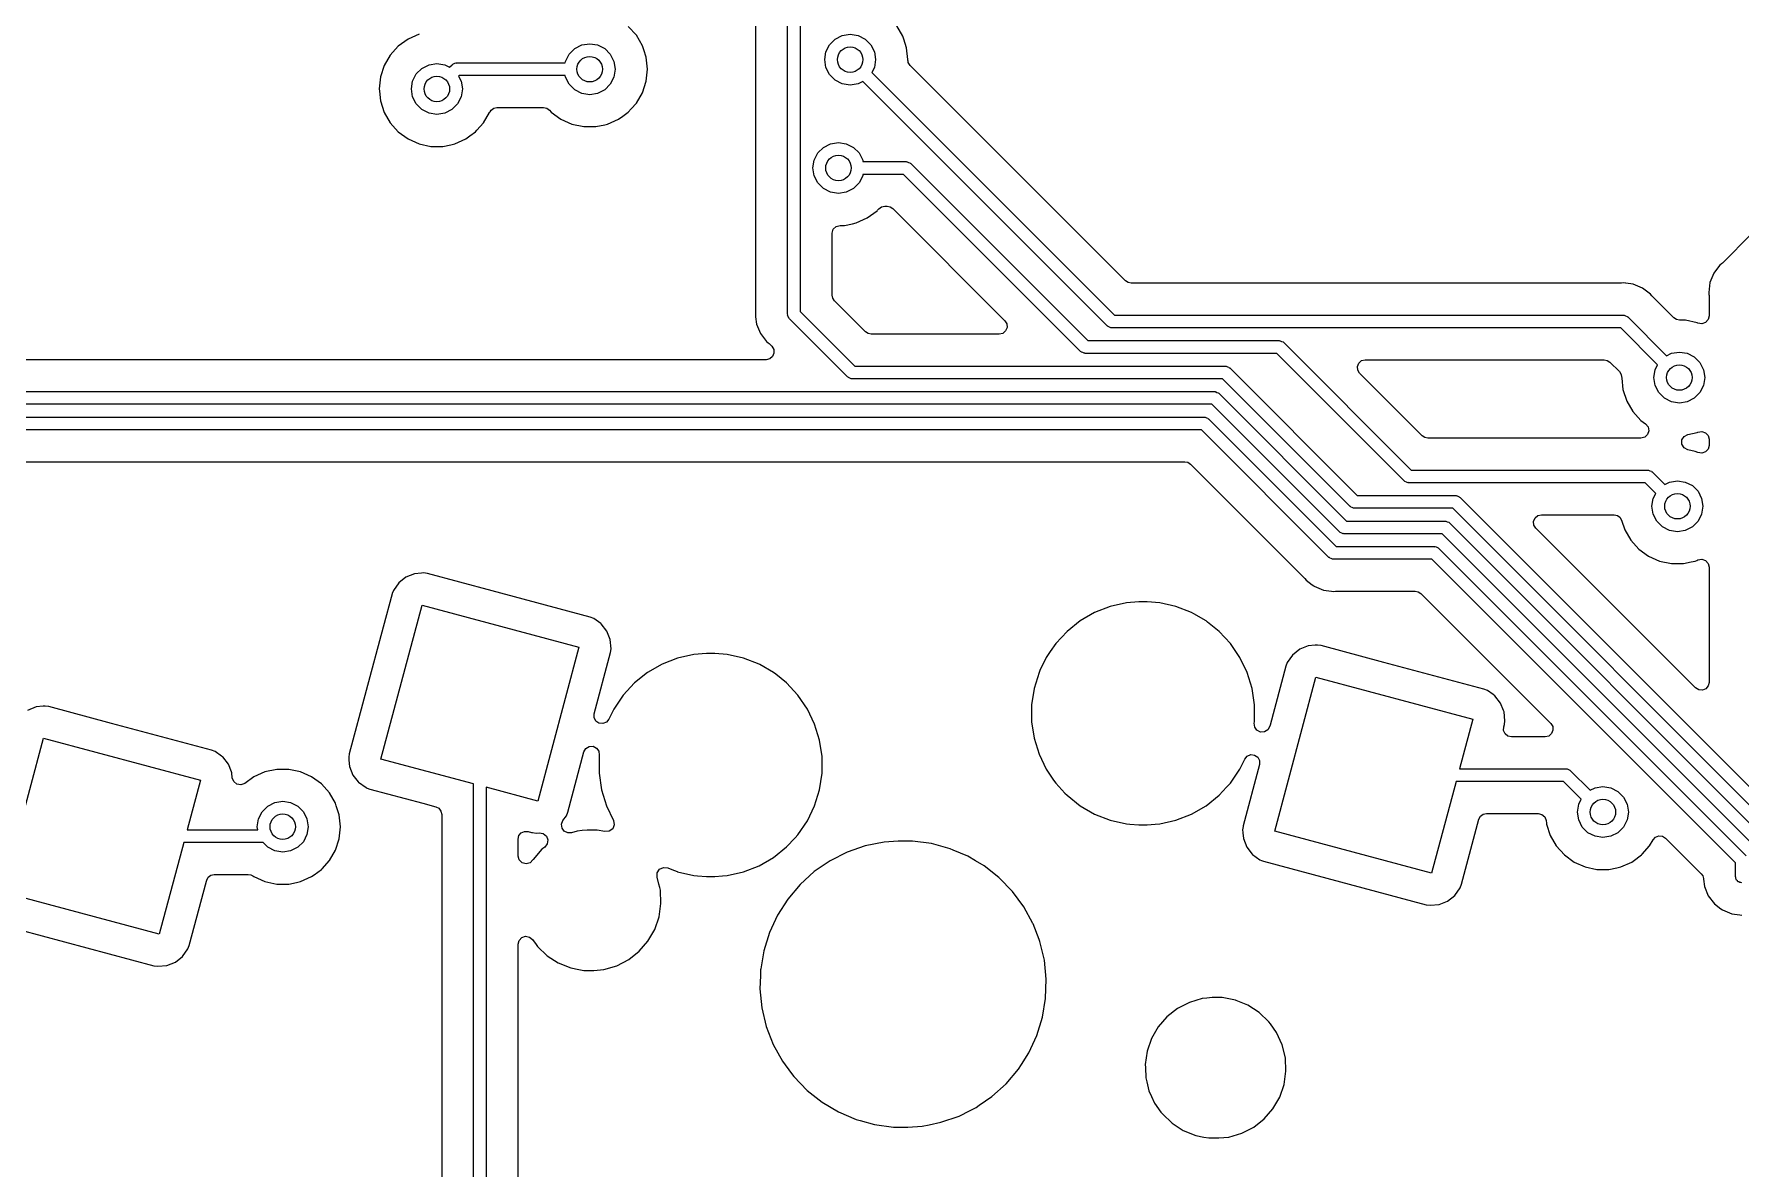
# Model space of a CAD drawing. Extents: x 41 to 271, y -133 to -23.
# Drawn here: x 84.95 to 111.75, y -56.15 to -38.34 of the extents above; entities that cross this region are included whole.
import ezdxf

# ---------------------------------------------------------------- set-up
doc = ezdxf.new("R2010")
doc.units = 0
doc.layers.add('BLACK', color=7, linetype='CONTINUOUS')

msp = doc.modelspace()

# ---------------------------------------------------------------- linework, layer by layer
at = {"layer": 'BLACK', "linetype": 'CONTINUOUS'}
for p, q in [((96.7763, -42.7363), (96.7763, -31.7063)), ((96.9763, -31.7599), (96.9763, -42.6949)), ((96.2758, -32.1855), (96.2758, -42.6888)), ((94.4025, -38.3578), (94.2759, -38.2171)), ((98.5872, -38.3717), (98.4925, -38.2078)), ((90.6641, -38.5271), (90.5375, -38.6678)), ((90.8173, -38.4158), (90.6641, -38.5271)), ((90.9902, -38.3389), (90.8173, -38.4158)), ((93.3464, -38.6549), (93.4349, -38.5664)), ((93.4349, -38.5664), (93.5464, -38.5096)), ((93.5464, -38.5096), (93.67, -38.49)), ((93.67, -38.49), (93.7936, -38.5096)), ((93.7936, -38.5096), (93.9051, -38.5664)), ((93.9051, -38.5664), (93.9936, -38.6549)), ((94.4972, -38.5217), (94.4025, -38.3578)), ((94.5186, -38.5877), (94.4972, -38.5217)), ((94.5557, -38.7017), (94.5186, -38.5877)), ((97.3796, -38.6164), (97.4364, -38.5049)), ((97.4364, -38.5049), (97.5249, -38.4164)), ((97.5249, -38.4164), (97.6364, -38.3596)), ((97.6364, -38.3596), (97.76, -38.34)), ((97.76, -38.34), (97.8836, -38.3596)), ((97.8836, -38.3596), (97.9951, -38.4164)), ((97.9951, -38.4164), (98.0836, -38.5049)), ((98.0836, -38.5049), (98.1404, -38.6164)), ((98.6015, -38.4158), (98.5872, -38.3717)), ((98.6457, -38.5517), (98.6015, -38.4158)), ((98.6655, -38.74), (98.6457, -38.5517)), ((90.4428, -38.8317), (90.3843, -39.0117)), ((90.5375, -38.6678), (90.4428, -38.8317)), ((91.0349, -38.8764), (91.1464, -38.8196)), ((91.1464, -38.8196), (91.27, -38.8)), ((91.27, -38.8), (91.3936, -38.8196)), ((91.3936, -38.8196), (91.4701, -38.8585)), ((91.4701, -38.8585), (91.5093, -38.8193)), ((91.5093, -38.8193), (91.5165, -38.8156)), ((91.5165, -38.8156), (91.5212, -38.8091)), ((91.5212, -38.8091), (91.5435, -38.8019)), ((91.5435, -38.8019), (91.5644, -38.7912)), ((91.5644, -38.7912), (91.5723, -38.7925)), ((91.5723, -38.7925), (91.58, -38.79)), ((91.58, -38.79), (93.2858, -38.79)), ((93.2858, -38.79), (93.2896, -38.7664)), ((93.2896, -38.7664), (93.3464, -38.6549)), ((93.9936, -38.6549), (94.0504, -38.7664)), ((94.0504, -38.7664), (94.07, -38.89)), ((94.5755, -38.89), (94.5557, -38.7017)), ((97.36, -38.74), (97.3796, -38.6164)), ((97.3796, -38.8636), (97.36, -38.74)), ((98.1404, -38.6164), (98.16, -38.74)), ((98.16, -38.74), (98.1404, -38.8636)), ((98.6668, -38.753), (98.6655, -38.74)), ((98.6687, -38.7528), (98.6668, -38.753)), ((98.6727, -38.7864), (98.6687, -38.7528)), ((98.7019, -38.8327), (98.6727, -38.7864)), ((102.082, -42.2132), (98.7019, -38.8327)), ((90.3843, -39.0117), (90.37, -39.1483)), ((90.87, -39.2), (90.8896, -39.0764)), ((90.8896, -39.0764), (90.9464, -38.9649)), ((90.9464, -38.9649), (91.0349, -38.8764)), ((91.6214, -38.99), (91.6115, -38.9999)), ((91.6115, -38.9999), (91.6504, -39.0764)), ((93.2858, -38.99), (91.6214, -38.99)), ((91.6504, -39.0764), (91.67, -39.2)), ((93.2896, -39.0136), (93.2858, -38.99)), ((93.3464, -39.1251), (93.2896, -39.0136)), ((93.4349, -39.2136), (93.3464, -39.1251)), ((93.9936, -39.1251), (93.9051, -39.2136)), ((94.0504, -39.0136), (93.9936, -39.1251)), ((94.07, -38.89), (94.0504, -39.0136)), ((94.4972, -39.2583), (94.5557, -39.0783)), ((94.5557, -39.0783), (94.5755, -38.89)), ((97.4364, -38.9751), (97.3796, -38.8636)), ((97.5249, -39.0636), (97.4364, -38.9751)), ((97.6364, -39.1204), (97.5249, -39.0636)), ((97.76, -39.14), (97.6364, -39.1204)), ((97.8836, -39.1204), (97.76, -39.14)), ((97.96, -39.0815), (97.8836, -39.1204)), ((101.799, -42.9207), (97.96, -39.0815)), ((98.1404, -38.8636), (98.1015, -38.94)), ((98.1015, -38.94), (101.911, -42.75)), ((90.37, -39.1483), (90.3645, -39.2)), ((90.3645, -39.2), (90.368, -39.2325)), ((90.368, -39.2325), (90.3843, -39.3883)), ((90.3843, -39.3883), (90.4428, -39.5683)), ((90.8896, -39.3236), (90.87, -39.2)), ((90.9464, -39.4351), (90.8896, -39.3236)), ((91.6504, -39.3236), (91.5936, -39.4351)), ((91.67, -39.2), (91.6504, -39.3236)), ((93.5464, -39.2704), (93.4349, -39.2136)), ((93.67, -39.29), (93.5464, -39.2704)), ((93.7936, -39.2704), (93.67, -39.29)), ((93.9051, -39.2136), (93.7936, -39.2704)), ((94.4025, -39.4222), (94.4972, -39.2583)), ((90.4428, -39.5683), (90.5375, -39.7322)), ((91.0349, -39.5236), (90.9464, -39.4351)), ((91.1464, -39.5804), (91.0349, -39.5236)), ((91.27, -39.6), (91.1464, -39.5804)), ((91.3936, -39.5804), (91.27, -39.6)), ((91.5051, -39.5236), (91.3936, -39.5804)), ((91.5936, -39.4351), (91.5051, -39.5236)), ((92.0025, -39.7322), (92.0972, -39.5683)), ((92.0972, -39.5683), (92.1037, -39.557)), ((92.0972, -39.5683), (92.0972, -39.5683)), ((92.1037, -39.557), (92.1052, -39.5579)), ((92.1052, -39.5579), (92.1204, -39.5315)), ((92.1204, -39.5315), (92.1621, -39.5012)), ((92.1621, -39.5012), (92.2125, -39.4905)), ((92.2125, -39.4905), (92.9437, -39.4905)), ((92.9437, -39.4905), (92.9942, -39.5012)), ((92.9942, -39.5012), (93.0359, -39.5315)), ((93.0359, -39.5315), (93.0641, -39.5629)), ((93.0641, -39.5629), (93.2173, -39.6742)), ((94.1227, -39.6742), (94.1892, -39.6259)), ((94.1892, -39.6259), (94.2759, -39.5629)), ((94.2759, -39.5629), (94.3209, -39.5129)), ((94.3209, -39.5129), (94.4025, -39.4222)), ((90.5375, -39.7322), (90.6641, -39.8729)), ((90.6641, -39.8729), (90.8173, -39.9842)), ((91.7896, -39.9356), (91.8759, -39.8729)), ((91.8759, -39.8729), (91.8981, -39.8482)), ((91.8981, -39.8482), (92.0025, -39.7322)), ((93.2173, -39.6742), (93.3902, -39.7511)), ((93.3902, -39.7511), (93.5754, -39.7905)), ((93.5754, -39.7905), (93.5754, -39.7905)), ((93.5754, -39.7905), (93.7646, -39.7905)), ((93.7646, -39.7905), (93.9061, -39.7604)), ((93.7646, -39.7905), (93.7646, -39.7905)), ((93.9061, -39.7604), (93.9498, -39.7511)), ((93.9498, -39.7511), (94.1227, -39.6742)), ((90.8173, -39.9842), (90.9902, -40.0611)), ((90.9902, -40.0611), (91.1754, -40.1005)), ((91.1754, -40.1005), (91.1754, -40.1005)), ((91.1754, -40.1005), (91.3646, -40.1005)), ((91.3646, -40.1005), (91.4881, -40.0743)), ((91.3646, -40.1005), (91.3646, -40.1005)), ((91.4881, -40.0743), (91.5498, -40.0611)), ((91.5498, -40.0611), (91.7227, -39.9842)), ((91.7227, -39.9842), (91.7896, -39.9356)), ((97.2522, -40.2049), (97.3407, -40.1164)), ((97.3407, -40.1164), (97.4522, -40.0596)), ((97.4522, -40.0596), (97.5758, -40.04)), ((97.5758, -40.04), (97.6994, -40.0596)), ((97.6994, -40.0596), (97.8109, -40.1164)), ((97.8109, -40.1164), (97.8994, -40.2049)), ((97.1758, -40.44), (97.1954, -40.3164)), ((97.1954, -40.5636), (97.1758, -40.44)), ((97.1954, -40.3164), (97.2522, -40.2049)), ((97.8994, -40.2049), (97.9562, -40.3164)), ((97.9562, -40.3164), (97.9599, -40.34)), ((97.9599, -40.34), (98.64, -40.34)), ((98.64, -40.34), (98.6477, -40.3425)), ((98.6477, -40.3425), (98.6556, -40.3412)), ((98.6556, -40.3412), (98.6765, -40.3519)), ((98.6765, -40.3519), (98.6988, -40.3591)), ((98.6988, -40.3591), (98.7035, -40.3656)), ((98.7035, -40.3656), (98.7107, -40.3693)), ((98.7107, -40.3693), (101.491, -43.15)), ((97.2522, -40.6751), (97.1954, -40.5636)), ((97.3407, -40.7636), (97.2522, -40.6751)), ((97.8994, -40.6751), (97.8109, -40.7636)), ((97.9562, -40.5636), (97.8994, -40.6751)), ((97.9599, -40.54), (97.9562, -40.5636)), ((98.5986, -40.54), (97.9599, -40.54)), ((101.379, -43.3207), (98.5986, -40.54)), ((97.4522, -40.8204), (97.3407, -40.7636)), ((97.5758, -40.84), (97.4522, -40.8204)), ((97.6994, -40.8204), (97.5758, -40.84)), ((97.8109, -40.7636), (97.6994, -40.8204)), ((97.8556, -41.3011), (98.0285, -41.2242)), ((98.0285, -41.2242), (98.1817, -41.1129)), ((98.1817, -41.1129), (98.1896, -41.104)), ((98.1896, -41.104), (98.2099, -41.0815)), ((98.2099, -41.0815), (98.2516, -41.0512)), ((98.2516, -41.0512), (98.302, -41.0405)), ((98.302, -41.0405), (98.3399, -41.0405)), ((98.3399, -41.0405), (98.3874, -41.0499)), ((98.3874, -41.0499), (98.4276, -41.0768)), ((98.4276, -41.0768), (100.189, -42.8378)), ((97.4768, -41.4645), (97.4934, -41.4025)), ((97.4768, -42.4362), (97.4768, -41.4645)), ((97.4934, -41.4025), (97.5388, -41.3571)), ((97.5388, -41.3571), (97.6008, -41.3405)), ((97.6008, -41.3405), (97.6704, -41.3405)), ((97.6704, -41.3405), (97.7939, -41.3143)), ((97.7939, -41.3143), (97.8556, -41.3011)), ((111.915, -41.4742), (111.455, -41.9341)), ((111.35, -42.0528), (111.322, -42.0894)), ((111.418, -41.964), (111.35, -42.0528)), ((111.35, -42.0528), (111.35, -42.0528)), ((111.443, -41.9448), (111.418, -41.964)), ((111.455, -41.9341), (111.443, -41.9448)), ((102.123, -42.2401), (102.082, -42.2132)), ((102.17, -42.2495), (102.123, -42.2401)), ((104.372, -42.2495), (102.17, -42.2495)), ((109.853, -42.2495), (104.372, -42.2495)), ((109.869, -42.2484), (109.853, -42.2495)), ((109.872, -42.248), (109.869, -42.2484)), ((109.9, -42.2443), (109.872, -42.248)), ((109.935, -42.2489), (109.9, -42.2443)), ((109.939, -42.2495), (109.935, -42.2489)), ((110.057, -42.265), (109.939, -42.2495)), ((110.203, -42.3255), (110.057, -42.265)), ((110.328, -42.4217), (110.203, -42.3255)), ((111.261, -42.2355), (111.241, -42.3923)), ((111.322, -42.0894), (111.261, -42.2355)), ((97.4862, -42.4836), (97.4768, -42.4362)), ((97.5131, -42.5239), (97.4862, -42.4836)), ((98.0024, -43.0132), (97.5131, -42.5239)), ((110.348, -42.4468), (110.328, -42.4217)), ((110.358, -42.459), (110.348, -42.4468)), ((110.692, -42.7932), (110.358, -42.459)), ((111.241, -42.3923), (111.242, -42.4043)), ((111.242, -42.4043), (111.245, -42.4225)), ((111.245, -42.4225), (111.245, -42.4236)), ((111.245, -42.4236), (111.246, -42.4398)), ((111.246, -42.4398), (111.246, -42.7608)), ((96.2747, -42.705), (96.2706, -42.7363)), ((96.2706, -42.7363), (96.2758, -42.7756)), ((96.2758, -42.6888), (96.2747, -42.705)), ((96.2758, -42.7756), (96.2758, -42.7756)), ((96.2758, -42.7756), (96.2912, -42.893)), ((96.7788, -42.744), (96.7763, -42.7363)), ((96.7775, -42.7519), (96.7788, -42.744)), ((96.7881, -42.7728), (96.7775, -42.7519)), ((96.7954, -42.7951), (96.7881, -42.7728)), ((96.8019, -42.7998), (96.7954, -42.7951)), ((96.8056, -42.807), (96.8019, -42.7998)), ((97.7193, -43.7207), (96.8056, -42.807)), ((96.9763, -42.6949), (97.8314, -43.55)), ((100.189, -42.8378), (100.219, -42.8872)), ((101.911, -42.75), (104.332, -42.75)), ((104.332, -42.75), (109.9, -42.75)), ((109.9, -42.75), (109.908, -42.7525)), ((109.908, -42.7525), (109.916, -42.7512)), ((109.916, -42.7512), (109.937, -42.7619)), ((109.937, -42.7619), (109.959, -42.7691)), ((109.959, -42.7691), (109.964, -42.7756)), ((109.964, -42.7756), (109.971, -42.7793)), ((109.971, -42.7793), (110.58, -43.3885)), ((110.733, -42.8201), (110.692, -42.7932)), ((110.78, -42.8295), (110.733, -42.8201)), ((110.875, -42.8295), (110.78, -42.8295)), ((111.06, -42.8689), (110.875, -42.8295)), ((110.875, -42.8295), (110.875, -42.8295)), ((111.072, -42.8741), (111.06, -42.8689)), ((111.132, -42.8844), (111.072, -42.8741)), ((111.19, -42.8648), (111.132, -42.8844)), ((111.231, -42.82), (111.19, -42.8648)), ((111.246, -42.7608), (111.231, -42.82)), ((96.2912, -42.893), (96.3517, -43.0391)), ((96.3517, -43.0391), (96.448, -43.1646)), ((98.0426, -43.0401), (98.0024, -43.0132)), ((98.0901, -43.0495), (98.0426, -43.0401)), ((100.101, -43.0495), (98.0901, -43.0495)), ((100.157, -43.036), (100.101, -43.0495)), ((100.201, -42.9984), (100.157, -43.036)), ((100.223, -42.9449), (100.201, -42.9984)), ((100.219, -42.8872), (100.223, -42.9449)), ((101.806, -42.9244), (101.799, -42.9207)), ((101.811, -42.9309), (101.806, -42.9244)), ((101.833, -42.9381), (101.811, -42.9309)), ((101.854, -42.9488), (101.833, -42.9381)), ((101.862, -42.9475), (101.854, -42.9488)), ((101.87, -42.95), (101.862, -42.9475)), ((104.332, -42.95), (101.87, -42.95)), ((109.859, -42.95), (104.332, -42.95)), ((110.439, -43.5299), (109.859, -42.95)), ((96.448, -43.1646), (96.4731, -43.1838)), ((96.4731, -43.1838), (96.4852, -43.1945)), ((96.4852, -43.1945), (96.5286, -43.2378)), ((96.5412, -43.3984), (96.4972, -43.436)), ((96.5286, -43.2378), (96.5588, -43.2872)), ((96.5634, -43.3449), (96.5412, -43.3984)), ((96.5588, -43.2872), (96.5634, -43.3449)), ((101.386, -43.3244), (101.379, -43.3207)), ((101.391, -43.3309), (101.386, -43.3244)), ((101.413, -43.3381), (101.391, -43.3309)), ((101.434, -43.3488), (101.413, -43.3381)), ((101.442, -43.3475), (101.434, -43.3488)), ((101.45, -43.35), (101.442, -43.3475)), ((104.457, -43.35), (101.45, -43.35)), ((101.491, -43.15), (104.498, -43.15)), ((106.459, -45.3527), (104.457, -43.35)), ((104.498, -43.15), (104.506, -43.1525)), ((104.506, -43.1525), (104.514, -43.1512)), ((104.514, -43.1512), (104.535, -43.1619)), ((104.535, -43.1619), (104.557, -43.1691)), ((104.557, -43.1691), (104.562, -43.1756)), ((104.562, -43.1756), (104.569, -43.1793)), ((104.569, -43.1793), (106.571, -45.182)), ((110.58, -43.3885), (110.656, -43.3496)), ((110.656, -43.3496), (110.78, -43.33)), ((110.78, -43.33), (110.904, -43.3496)), ((110.904, -43.3496), (111.015, -43.4064)), ((111.015, -43.4064), (111.104, -43.4949)), ((96.4409, -43.4495), (78.3861, -43.4495)), ((96.4972, -43.436), (96.4409, -43.4495)), ((97.8314, -43.55), (103.648, -43.55)), ((103.648, -43.55), (103.656, -43.5525)), ((103.656, -43.5525), (103.664, -43.5512)), ((103.664, -43.5512), (103.685, -43.5619)), ((103.685, -43.5619), (103.707, -43.5691)), ((103.707, -43.5691), (103.712, -43.5756)), ((103.712, -43.5756), (103.719, -43.5793)), ((103.719, -43.5793), (105.722, -45.582)), ((105.725, -43.5551), (105.747, -43.5016)), ((105.729, -43.6128), (105.725, -43.5551)), ((105.759, -43.6622), (105.729, -43.6128)), ((105.747, -43.5016), (105.791, -43.464)), ((106.742, -44.6452), (105.759, -43.6622)), ((105.791, -43.464), (105.847, -43.4505)), ((105.847, -43.4505), (109.6, -43.4505)), ((109.6, -43.4505), (109.647, -43.4599)), ((109.647, -43.4599), (109.688, -43.4868)), ((109.688, -43.4868), (109.838, -43.6373)), ((109.838, -43.6373), (109.867, -43.6836)), ((109.867, -43.6836), (109.871, -43.7172)), ((110.38, -43.73), (110.4, -43.6064)), ((110.4, -43.6064), (110.439, -43.5299)), ((111.104, -43.4949), (111.16, -43.6064)), ((111.16, -43.6064), (111.18, -43.73)), ((78.1274, -43.95), (103.483, -43.95)), ((97.7265, -43.7244), (97.7193, -43.7207)), ((97.7312, -43.7309), (97.7265, -43.7244)), ((97.7535, -43.7381), (97.7312, -43.7309)), ((97.7744, -43.7488), (97.7535, -43.7381)), ((97.7823, -43.7475), (97.7744, -43.7488)), ((97.79, -43.75), (97.7823, -43.7475)), ((103.607, -43.75), (97.79, -43.75)), ((103.483, -43.95), (103.49, -43.9525)), ((103.49, -43.9525), (103.498, -43.9512)), ((103.498, -43.9512), (103.519, -43.9619)), ((105.61, -45.7527), (103.607, -43.75)), ((109.871, -43.7172), (109.873, -43.717)), ((109.873, -43.717), (109.875, -43.73)), ((109.875, -43.73), (109.875, -43.73)), ((109.875, -43.73), (109.876, -43.7397)), ((109.876, -43.7397), (109.894, -43.9183)), ((109.894, -43.9183), (109.953, -44.0983)), ((110.4, -43.8536), (110.38, -43.73)), ((110.456, -43.9651), (110.4, -43.8536)), ((111.16, -43.8536), (111.104, -43.9651)), ((111.18, -43.73), (111.16, -43.8536)), ((103.441, -44.15), (78.086, -44.15)), ((105.444, -46.1527), (103.441, -44.15)), ((103.519, -43.9619), (103.541, -43.9691)), ((103.541, -43.9691), (103.546, -43.9756)), ((103.546, -43.9756), (103.553, -43.9793)), ((103.553, -43.9793), (105.556, -45.982)), ((109.953, -44.0983), (110.047, -44.2622)), ((110.545, -44.0536), (110.456, -43.9651)), ((110.656, -44.1104), (110.545, -44.0536)), ((110.78, -44.13), (110.656, -44.1104)), ((110.904, -44.1104), (110.78, -44.13)), ((111.015, -44.0536), (110.904, -44.1104)), ((111.104, -43.9651), (111.015, -44.0536)), ((70.866, -44.35), (103.317, -44.35)), ((103.317, -44.35), (103.325, -44.3525)), ((103.325, -44.3525), (103.333, -44.3512)), ((103.333, -44.3512), (103.353, -44.3619)), ((103.353, -44.3619), (103.376, -44.3691)), ((103.376, -44.3691), (103.38, -44.3756)), ((103.38, -44.3756), (103.388, -44.3793)), ((103.388, -44.3793), (105.39, -46.382)), ((110.047, -44.2622), (110.174, -44.4029)), ((110.174, -44.4029), (110.249, -44.4572)), ((110.249, -44.4572), (110.288, -44.5047)), ((103.275, -44.55), (70.9074, -44.55)), ((105.278, -46.5527), (103.275, -44.55)), ((106.783, -44.6721), (106.742, -44.6452)), ((106.83, -44.6815), (106.783, -44.6721)), ((110.176, -44.6815), (106.83, -44.6815)), ((110.236, -44.6662), (110.176, -44.6815)), ((110.281, -44.6239), (110.236, -44.6662)), ((110.3, -44.5653), (110.281, -44.6239)), ((110.288, -44.5047), (110.3, -44.5653)), ((110.821, -44.7098), (110.856, -44.6528)), ((110.821, -44.7765), (110.821, -44.7098)), ((110.856, -44.6528), (110.915, -44.6219)), ((110.915, -44.6219), (111.06, -44.5911)), ((111.06, -44.5911), (111.072, -44.5859)), ((111.06, -44.5911), (111.06, -44.5911)), ((111.06, -44.5911), (111.06, -44.5911)), ((111.072, -44.5859), (111.132, -44.5756)), ((111.132, -44.5756), (111.19, -44.5952)), ((111.19, -44.5952), (111.231, -44.64)), ((111.231, -44.64), (111.246, -44.6992)), ((111.246, -44.6992), (111.246, -44.7942)), ((110.856, -44.8336), (110.821, -44.7765)), ((110.915, -44.8645), (110.856, -44.8336)), ((111.03, -44.8889), (110.915, -44.8645)), ((111.072, -44.9075), (111.03, -44.8889)), ((111.132, -44.9178), (111.072, -44.9075)), ((111.19, -44.8982), (111.132, -44.9178)), ((111.231, -44.8534), (111.19, -44.8982)), ((111.246, -44.7942), (111.231, -44.8534)), ((71.1661, -45.0505), (103.017, -45.0505)), ((103.017, -45.0505), (103.064, -45.0599)), ((103.064, -45.0599), (103.104, -45.0868)), ((103.104, -45.0868), (104.891, -46.873)), ((106.571, -45.182), (110.282, -45.182)), ((110.282, -45.182), (110.29, -45.1845)), ((110.29, -45.1845), (110.298, -45.1832)), ((110.298, -45.1832), (110.319, -45.1939)), ((110.319, -45.1939), (110.341, -45.2011)), ((110.341, -45.2011), (110.346, -45.2076)), ((110.346, -45.2076), (110.353, -45.2113)), ((110.353, -45.2113), (110.55, -45.4085)), ((106.466, -45.3564), (106.459, -45.3527)), ((106.471, -45.3629), (106.466, -45.3564)), ((106.493, -45.3701), (106.471, -45.3629)), ((106.514, -45.3808), (106.493, -45.3701)), ((106.522, -45.3795), (106.514, -45.3808)), ((106.53, -45.382), (106.522, -45.3795)), ((110.241, -45.382), (106.53, -45.382)), ((110.409, -45.5499), (110.241, -45.382)), ((110.37, -45.6264), (110.409, -45.5499)), ((110.55, -45.4085), (110.626, -45.3696)), ((110.626, -45.3696), (110.75, -45.35)), ((110.75, -45.35), (110.874, -45.3696)), ((110.874, -45.3696), (110.985, -45.4264)), ((110.985, -45.4264), (111.074, -45.5149)), ((111.074, -45.5149), (111.13, -45.6264)), ((105.617, -45.7564), (105.61, -45.7527)), ((105.621, -45.7629), (105.617, -45.7564)), ((105.644, -45.7701), (105.621, -45.7629)), ((105.665, -45.7808), (105.644, -45.7701)), ((105.673, -45.7795), (105.665, -45.7808)), ((105.68, -45.782), (105.673, -45.7795)), ((107.224, -45.782), (105.68, -45.782)), ((105.722, -45.582), (107.265, -45.582)), ((112.275, -50.8327), (107.224, -45.782)), ((107.265, -45.582), (107.273, -45.5845)), ((107.273, -45.5845), (107.281, -45.5832)), ((107.281, -45.5832), (107.302, -45.5939)), ((107.302, -45.5939), (107.324, -45.6011)), ((107.324, -45.6011), (107.329, -45.6076)), ((107.329, -45.6076), (107.336, -45.6113)), ((107.336, -45.6113), (112.387, -50.662)), ((110.35, -45.75), (110.37, -45.6264)), ((110.37, -45.8736), (110.35, -45.75)), ((111.13, -45.6264), (111.15, -45.75)), ((111.15, -45.75), (111.13, -45.8736)), ((105.556, -45.982), (107.1, -45.982)), ((107.1, -45.982), (107.107, -45.9845)), ((107.107, -45.9845), (107.115, -45.9832)), ((107.115, -45.9832), (107.136, -45.9939)), ((107.136, -45.9939), (107.158, -46.0011)), ((107.158, -46.0011), (107.163, -46.0076)), ((107.163, -46.0076), (107.17, -46.0113)), ((107.17, -46.0113), (112.221, -51.062)), ((108.492, -45.9871), (108.514, -45.9336)), ((108.497, -46.0448), (108.492, -45.9871)), ((108.527, -46.0942), (108.497, -46.0448)), ((108.514, -45.9336), (108.558, -45.896)), ((111.034, -48.6017), (108.527, -46.0942)), ((108.558, -45.896), (108.614, -45.8825)), ((108.614, -45.8825), (109.756, -45.8825)), ((109.756, -45.8825), (109.807, -45.8932)), ((109.807, -45.8932), (109.848, -45.9235)), ((109.848, -45.9235), (109.874, -45.9682)), ((109.874, -45.9682), (109.874, -45.9683)), ((109.874, -45.9683), (109.923, -46.1183)), ((110.426, -45.9851), (110.37, -45.8736)), ((110.515, -46.0736), (110.426, -45.9851)), ((110.626, -46.1304), (110.515, -46.0736)), ((110.985, -46.0736), (110.874, -46.1304)), ((111.074, -45.9851), (110.985, -46.0736)), ((111.13, -45.8736), (111.074, -45.9851)), ((105.451, -46.1564), (105.444, -46.1527)), ((105.456, -46.1629), (105.451, -46.1564)), ((105.478, -46.1701), (105.456, -46.1629)), ((105.499, -46.1808), (105.478, -46.1701)), ((105.507, -46.1795), (105.499, -46.1808)), ((105.515, -46.182), (105.507, -46.1795)), ((107.058, -46.182), (105.515, -46.182)), ((112.109, -51.2327), (107.058, -46.182)), ((109.923, -46.1183), (110.017, -46.2822)), ((110.017, -46.2822), (110.144, -46.4229)), ((110.75, -46.15), (110.626, -46.1304)), ((110.874, -46.1304), (110.75, -46.15)), ((105.285, -46.5564), (105.278, -46.5527)), ((105.29, -46.5629), (105.285, -46.5564)), ((105.312, -46.5701), (105.29, -46.5629)), ((105.333, -46.5808), (105.312, -46.5701)), ((105.341, -46.5795), (105.333, -46.5808)), ((105.349, -46.582), (105.341, -46.5795)), ((106.893, -46.582), (105.349, -46.582)), ((105.39, -46.382), (106.934, -46.382)), ((111.66, -51.3494), (106.893, -46.582)), ((106.934, -46.382), (106.942, -46.3845)), ((106.942, -46.3845), (106.95, -46.3832)), ((106.95, -46.3832), (106.971, -46.3939)), ((106.971, -46.3939), (106.993, -46.4011)), ((106.993, -46.4011), (106.998, -46.4076)), ((106.998, -46.4076), (107.005, -46.4113)), ((107.005, -46.4113), (111.831, -51.2373)), ((110.144, -46.4229), (110.297, -46.5342)), ((110.297, -46.5342), (110.47, -46.6111)), ((110.47, -46.6111), (110.655, -46.6505)), ((110.845, -46.6505), (110.968, -46.6243)), ((110.968, -46.6243), (111.03, -46.6111)), ((111.03, -46.6111), (111.054, -46.6005)), ((111.054, -46.6005), (111.072, -46.5925)), ((111.072, -46.5925), (111.132, -46.5822)), ((111.132, -46.5822), (111.19, -46.6018)), ((111.19, -46.6018), (111.231, -46.6466)), ((90.7849, -46.8646), (90.6718, -46.9536)), ((90.9185, -46.8111), (90.7849, -46.8646)), ((91.026, -46.8009), (90.9185, -46.8111)), ((91.0618, -46.7975), (91.026, -46.8009)), ((91.121, -46.8067), (91.0618, -46.7975)), ((91.0618, -46.7975), (91.0618, -46.7975)), ((92.1377, -47.0791), (91.121, -46.8067)), ((91.121, -46.8067), (91.121, -46.8067)), ((91.121, -46.8067), (91.121, -46.8067)), ((104.891, -46.873), (104.901, -46.8852)), ((104.901, -46.8852), (104.921, -46.9103)), ((110.655, -46.6505), (110.655, -46.6505)), ((110.655, -46.6505), (110.845, -46.6505)), ((110.845, -46.6505), (110.845, -46.6505)), ((111.231, -46.6466), (111.246, -46.7058)), ((111.246, -46.7058), (111.246, -48.5141)), ((90.5667, -47.1267), (90.4272, -47.6472)), ((90.5698, -47.1188), (90.5667, -47.1267)), ((90.5883, -47.0708), (90.5698, -47.1188)), ((90.6718, -46.9536), (90.5883, -47.0708)), ((93.6766, -47.4915), (92.1377, -47.0791)), ((104.921, -46.9103), (105.016, -46.9838)), ((105.016, -46.9838), (105.016, -46.9838)), ((105.016, -46.9838), (105.039, -47.0008)), ((105.039, -47.0008), (105.046, -47.0065)), ((105.046, -47.0065), (105.192, -47.067)), ((105.192, -47.067), (105.318, -47.0836)), ((105.318, -47.0836), (105.349, -47.0877)), ((105.349, -47.0877), (105.38, -47.0836)), ((105.349, -47.0877), (105.349, -47.0877)), ((105.349, -47.0877), (105.349, -47.0877)), ((105.38, -47.0836), (105.396, -47.0825)), ((105.396, -47.0825), (106.634, -47.0825)), ((106.634, -47.0825), (106.681, -47.0919)), ((106.681, -47.0919), (106.722, -47.1188)), ((106.722, -47.1188), (108.762, -49.1589)), ((90.3907, -49.7173), (91.0377, -47.3025)), ((91.0377, -47.3025), (93.5009, -47.9625)), ((101.597, -47.419), (101.37, -47.5502)), ((101.842, -47.3231), (101.597, -47.419)), ((102.097, -47.2647), (101.842, -47.3231)), ((102.294, -47.25), (102.097, -47.2647)), ((102.425, -47.25), (102.294, -47.25)), ((102.294, -47.25), (102.294, -47.25)), ((102.621, -47.2647), (102.425, -47.25)), ((102.425, -47.25), (102.425, -47.25)), ((102.876, -47.3231), (102.621, -47.2647)), ((103.121, -47.419), (102.876, -47.3231)), ((103.157, -47.44), (103.121, -47.419)), ((103.121, -47.419), (103.121, -47.419)), ((103.121, -47.419), (103.121, -47.419)), ((90.4272, -47.6472), (89.8949, -49.634)), ((93.7326, -47.5131), (93.6766, -47.4915)), ((93.8422, -47.5911), (93.7326, -47.5131)), ((93.7326, -47.5131), (93.7326, -47.5131)), ((93.7326, -47.5131), (93.7326, -47.5131)), ((93.8498, -47.5966), (93.8422, -47.5911)), ((93.9388, -47.7097), (93.8498, -47.5966)), ((101.37, -47.5502), (101.165, -47.7137)), ((103.348, -47.5502), (103.157, -47.44)), ((103.371, -47.5688), (103.348, -47.5502)), ((103.553, -47.7137), (103.371, -47.5688)), ((93.5009, -47.9625), (92.8538, -50.3773)), ((93.991, -47.8402), (93.9388, -47.7097)), ((93.9923, -47.8433), (93.991, -47.8402)), ((94.0059, -47.9866), (93.9923, -47.8433)), ((100.987, -47.9061), (100.902, -48.0298)), ((101.165, -47.7137), (100.987, -47.9061)), ((103.731, -47.9061), (103.553, -47.7137)), ((103.553, -47.7137), (103.553, -47.7137)), ((103.553, -47.7137), (103.553, -47.7137)), ((103.879, -48.1228), (103.731, -47.9061)), ((103.731, -47.9061), (103.731, -47.9061)), ((103.731, -47.9061), (103.731, -47.9061)), ((104.954, -47.9423), (104.82, -47.9958)), ((105.061, -47.9321), (104.954, -47.9423)), ((105.097, -47.9286), (105.061, -47.9321)), ((105.157, -47.9379), (105.097, -47.9286)), ((105.097, -47.9286), (105.097, -47.9286)), ((106.142, -48.202), (105.157, -47.9379)), ((105.157, -47.9379), (105.157, -47.9379)), ((105.157, -47.9379), (105.157, -47.9379)), ((93.7391, -49.0072), (93.9967, -48.0458)), ((93.9967, -48.0458), (94.0059, -47.9866)), ((94.8064, -48.2289), (94.5791, -48.3601)), ((95.0506, -48.1331), (94.8064, -48.2289)), ((95.3064, -48.0747), (95.0506, -48.1331)), ((95.5025, -48.06), (95.3064, -48.0747)), ((95.6335, -48.06), (95.5025, -48.06)), ((95.5025, -48.06), (95.5025, -48.06)), ((95.8296, -48.0747), (95.6335, -48.06)), ((95.6335, -48.06), (95.6335, -48.06)), ((96.0854, -48.1331), (95.8296, -48.0747)), ((96.3296, -48.2289), (96.0854, -48.1331)), ((96.3415, -48.2358), (96.3296, -48.2289)), ((96.3296, -48.2289), (96.3296, -48.2289)), ((96.3296, -48.2289), (96.3296, -48.2289)), ((96.5569, -48.3601), (96.3415, -48.2358)), ((100.839, -48.1228), (100.74, -48.3271)), ((100.902, -48.0298), (100.839, -48.1219)), ((100.839, -48.1219), (100.839, -48.1228)), ((103.993, -48.3592), (103.879, -48.1228)), ((104.624, -48.202), (104.602, -48.2579)), ((104.707, -48.0848), (104.624, -48.202)), ((104.82, -47.9958), (104.707, -48.0848)), ((107.712, -48.6227), (106.142, -48.202)), ((94.5791, -48.3601), (94.374, -48.5237)), ((96.5916, -48.3878), (96.5569, -48.3601)), ((96.762, -48.5237), (96.5916, -48.3878)), ((100.725, -48.3592), (100.648, -48.6099)), ((100.74, -48.3271), (100.725, -48.3592)), ((104.07, -48.6099), (103.993, -48.3592)), ((104.602, -48.2579), (104.353, -49.1867)), ((104.426, -50.8485), (105.073, -48.4337)), ((104.602, -48.2579), (104.602, -48.2579)), ((105.073, -48.4337), (107.536, -49.0937)), ((94.1956, -48.716), (94.0478, -48.9328)), ((94.374, -48.5237), (94.1956, -48.716)), ((96.9404, -48.716), (96.762, -48.5237)), ((96.762, -48.5237), (96.762, -48.5237)), ((96.762, -48.5237), (96.762, -48.5237)), ((97.0882, -48.9328), (96.9404, -48.716)), ((96.9404, -48.716), (96.9404, -48.716)), ((96.9404, -48.716), (96.9404, -48.716)), ((100.648, -48.6099), (100.609, -48.8694)), ((104.11, -48.8694), (104.07, -48.6099)), ((107.768, -48.6443), (107.712, -48.6227)), ((107.856, -48.7068), (107.768, -48.6443)), ((107.768, -48.6443), (107.768, -48.6443)), ((107.768, -48.6443), (107.768, -48.6443)), ((107.885, -48.7278), (107.856, -48.7068)), ((107.974, -48.8409), (107.885, -48.7278)), ((111.084, -48.632), (111.034, -48.6017)), ((111.141, -48.6365), (111.084, -48.632)), ((111.195, -48.6144), (111.141, -48.6365)), ((111.233, -48.5704), (111.195, -48.6144)), ((111.246, -48.5141), (111.233, -48.5704)), ((84.9754, -48.9001), (84.8417, -48.9536)), ((85.0887, -48.8893), (84.9754, -48.9001)), ((85.1186, -48.8864), (85.0887, -48.8893)), ((85.1779, -48.8957), (85.1186, -48.8864)), ((85.1186, -48.8864), (85.1186, -48.8864)), ((86.1604, -49.1589), (85.1779, -48.8957)), ((85.1779, -48.8957), (85.1779, -48.8957)), ((85.1779, -48.8957), (85.1779, -48.8957)), ((93.7382, -49.0676), (93.7391, -49.0072)), ((94.0478, -48.9328), (93.9706, -49.0931)), ((97.2021, -49.1692), (97.0882, -48.9328)), ((100.609, -48.8694), (100.609, -49.1317)), ((104.11, -49.1317), (104.11, -48.8694)), ((108.02, -48.9563), (107.974, -48.8409)), ((108.028, -48.9745), (108.02, -48.9563)), ((108.041, -49.1178), (108.028, -48.9745)), ((87.7335, -49.5804), (86.1604, -49.1589)), ((93.7659, -49.1213), (93.7382, -49.0676)), ((93.8157, -49.1555), (93.7659, -49.1213)), ((93.8758, -49.1621), (93.8157, -49.1555)), ((93.9319, -49.1395), (93.8758, -49.1621)), ((93.9706, -49.0931), (93.9319, -49.1395)), ((97.2794, -49.4199), (97.2021, -49.1692)), ((100.609, -49.1317), (100.648, -49.3912)), ((104.106, -49.1536), (104.11, -49.1317)), ((104.113, -49.2152), (104.106, -49.1536)), ((104.148, -49.2661), (104.113, -49.2152)), ((104.204, -49.2935), (104.148, -49.2661)), ((104.265, -49.2906), (104.204, -49.2935)), ((104.318, -49.2581), (104.265, -49.2906)), ((104.349, -49.2042), (104.318, -49.2581)), ((104.353, -49.1867), (104.349, -49.2042)), ((107.536, -49.0937), (107.328, -49.8711)), ((108.02, -49.2708), (108.022, -49.2145)), ((108.044, -49.3221), (108.02, -49.2708)), ((108.022, -49.2145), (108.023, -49.2103)), ((108.023, -49.2103), (108.032, -49.177)), ((108.032, -49.177), (108.041, -49.1178)), ((108.762, -49.1589), (108.792, -49.2083)), ((108.796, -49.266), (108.774, -49.3195)), ((108.792, -49.2083), (108.796, -49.266)), ((84.4475, -51.8063), (85.0946, -49.3915)), ((85.0946, -49.3915), (87.5577, -50.0515)), ((93.5784, -49.6069), (93.6089, -49.5529)), ((93.6089, -49.5529), (93.6616, -49.5205)), ((93.6616, -49.5205), (93.7235, -49.5176)), ((93.7235, -49.5176), (93.7791, -49.545)), ((93.7791, -49.545), (93.8144, -49.5958)), ((97.3185, -49.6793), (97.2794, -49.4199)), ((100.648, -49.3912), (100.725, -49.6419)), ((108.087, -49.3578), (108.044, -49.3221)), ((108.142, -49.3706), (108.087, -49.3578)), ((108.674, -49.3706), (108.142, -49.3706)), ((108.73, -49.3571), (108.674, -49.3706)), ((108.774, -49.3195), (108.73, -49.3571)), ((87.7894, -49.602), (87.7335, -49.5804)), ((87.887, -49.6716), (87.7894, -49.602)), ((87.7894, -49.602), (87.7894, -49.602)), ((87.7894, -49.602), (87.7894, -49.602)), ((87.9066, -49.6855), (87.887, -49.6716)), ((87.9956, -49.7987), (87.9066, -49.6855)), ((88.0437, -49.9189), (87.9956, -49.7987)), ((89.8862, -49.6897), (89.8856, -49.6933)), ((89.8856, -49.6933), (89.8898, -49.7369)), ((89.8949, -49.634), (89.8862, -49.6897)), ((89.8898, -49.7369), (89.8993, -49.8366)), ((89.8993, -49.8366), (89.9528, -49.9702)), ((91.8458, -50.1072), (90.3907, -49.7173)), ((93.3249, -50.5531), (93.5784, -49.6069)), ((93.8144, -49.5958), (93.8208, -49.6575)), ((93.8208, -49.6575), (93.8175, -49.6793)), ((93.8175, -49.6793), (93.8175, -49.6793)), ((93.8175, -49.6793), (93.8175, -49.9417)), ((97.3185, -49.9417), (97.3185, -49.6793)), ((100.725, -49.6419), (100.839, -49.8783)), ((103.879, -49.8783), (103.956, -49.718)), ((104.188, -49.8039), (103.93, -50.7652)), ((103.956, -49.718), (103.995, -49.6716)), ((103.995, -49.6716), (104.051, -49.649)), ((104.051, -49.649), (104.111, -49.6555)), ((104.111, -49.6555), (104.161, -49.6897)), ((104.161, -49.6897), (104.189, -49.7434)), ((104.189, -49.7434), (104.188, -49.8039)), ((87.5577, -50.0515), (87.3494, -50.8289)), ((88.0491, -49.9323), (88.0437, -49.9189)), ((88.0567, -50.0121), (88.0491, -49.9323)), ((88.0793, -50.0725), (88.0567, -50.0121)), ((88.1292, -50.1134), (88.0793, -50.0725)), ((88.1928, -50.1237), (88.1292, -50.1134)), ((88.253, -50.1006), (88.1928, -50.1237)), ((88.3973, -49.9958), (88.253, -50.1006)), ((88.5702, -49.9189), (88.3973, -49.9958)), ((88.7554, -49.8795), (88.5702, -49.9189)), ((88.9446, -49.8795), (88.7554, -49.8795)), ((88.7554, -49.8795), (88.7554, -49.8795)), ((89.1298, -49.9189), (88.9446, -49.8795)), ((88.9446, -49.8795), (88.9446, -49.8795)), ((89.3027, -49.9958), (89.1298, -49.9189)), ((89.4559, -50.1071), (89.3027, -49.9958)), ((89.5825, -50.2478), (89.4559, -50.1071)), ((89.9528, -49.9702), (90.0357, -50.0755)), ((90.0357, -50.0755), (90.0418, -50.0833)), ((90.0418, -50.0833), (90.159, -50.1668)), ((91.8458, -60.1578), (91.8458, -50.1072)), ((93.8175, -49.9417), (93.8566, -50.2011)), ((97.2794, -50.2011), (97.3185, -49.9417)), ((100.839, -49.8783), (100.954, -50.0469)), ((100.954, -50.0469), (100.987, -50.095)), ((100.987, -50.095), (101.132, -50.2512)), ((103.671, -50.1598), (103.731, -50.095)), ((103.731, -50.095), (103.879, -49.8783)), ((103.731, -50.095), (103.731, -50.095)), ((103.731, -50.095), (103.731, -50.095)), ((107.274, -50.0711), (106.889, -51.5085)), ((108.96, -50.0711), (107.274, -50.0711)), ((107.328, -49.8711), (109.001, -49.8711)), ((109.239, -50.3499), (108.96, -50.0711)), ((109.001, -49.8711), (109.009, -49.8736)), ((109.009, -49.8736), (109.017, -49.8723)), ((109.017, -49.8723), (109.038, -49.883)), ((109.038, -49.883), (109.06, -49.8902)), ((109.06, -49.8902), (109.065, -49.8967)), ((109.065, -49.8967), (109.072, -49.9004)), ((109.072, -49.9004), (109.38, -50.2085)), ((88.7264, -50.3996), (88.85, -50.38)), ((88.85, -50.38), (88.9736, -50.3996)), ((89.6772, -50.4117), (89.5825, -50.2478)), ((90.159, -50.1668), (90.159, -50.1668)), ((90.159, -50.1668), (90.159, -50.1668)), ((90.159, -50.1668), (90.1751, -50.173)), ((90.1751, -50.173), (90.2149, -50.1884)), ((90.2149, -50.1884), (91.0484, -50.4117)), ((92.8538, -50.3773), (92.0458, -50.1608)), ((92.0458, -50.1608), (92.0458, -60.1164)), ((93.8566, -50.2011), (93.9339, -50.4518)), ((97.2021, -50.4518), (97.2794, -50.2011)), ((101.132, -50.2512), (101.165, -50.2874)), ((101.165, -50.2874), (101.37, -50.4509)), ((103.348, -50.4509), (103.553, -50.2874)), ((103.553, -50.2874), (103.671, -50.1598)), ((109.2, -50.4264), (109.239, -50.3499)), ((109.38, -50.2085), (109.456, -50.1696)), ((109.456, -50.1696), (109.58, -50.15)), ((109.58, -50.15), (109.704, -50.1696)), ((109.704, -50.1696), (109.815, -50.2264)), ((109.815, -50.2264), (109.904, -50.3149)), ((109.904, -50.3149), (109.96, -50.4264)), ((88.4696, -50.6564), (88.5264, -50.5449)), ((88.5264, -50.5449), (88.6149, -50.4564)), ((88.6149, -50.4564), (88.7264, -50.3996)), ((88.9736, -50.3996), (89.0851, -50.4564)), ((89.0851, -50.4564), (89.1736, -50.5449)), ((89.1736, -50.5449), (89.2304, -50.6564)), ((89.6902, -50.4518), (89.6772, -50.4117)), ((89.7357, -50.5917), (89.6902, -50.4518)), ((89.7555, -50.78), (89.7357, -50.5917)), ((91.0484, -50.4117), (91.2534, -50.4666)), ((91.2534, -50.4666), (91.301, -50.4914)), ((91.301, -50.4914), (91.3337, -50.534)), ((91.3337, -50.534), (91.3453, -50.5864)), ((91.3453, -50.5864), (91.3453, -60.1103)), ((93.2499, -50.684), (93.3032, -50.609)), ((93.3032, -50.609), (93.3249, -50.5531)), ((93.9339, -50.4518), (94.0445, -50.6815)), ((97.0882, -50.6882), (97.2021, -50.4518)), ((101.37, -50.4509), (101.597, -50.5821)), ((101.597, -50.5821), (101.842, -50.678)), ((102.876, -50.678), (103.121, -50.5821)), ((103.121, -50.5821), (103.348, -50.4509)), ((107.634, -50.6635), (107.659, -50.6159)), ((107.659, -50.6159), (107.701, -50.5832)), ((107.701, -50.5832), (107.754, -50.5716)), ((107.754, -50.5716), (108.565, -50.5716)), ((108.565, -50.5716), (108.623, -50.5861)), ((108.623, -50.5861), (108.668, -50.6263)), ((108.668, -50.6263), (108.688, -50.6827)), ((109.18, -50.55), (109.2, -50.4264)), ((109.2, -50.6736), (109.18, -50.55)), ((109.96, -50.4264), (109.98, -50.55)), ((109.98, -50.55), (109.96, -50.6736)), ((87.3494, -50.8289), (88.4577, -50.8289)), ((88.45, -50.78), (88.4696, -50.6564)), ((88.4577, -50.8289), (88.45, -50.78)), ((89.2304, -50.9036), (89.1736, -51.0151)), ((89.2304, -50.6564), (89.25, -50.78)), ((89.25, -50.78), (89.2304, -50.9036)), ((89.7357, -50.9683), (89.7555, -50.78)), ((92.5463, -50.9747), (92.5591, -50.9198)), ((92.5591, -50.9198), (92.5948, -50.8763)), ((92.5948, -50.8763), (92.6461, -50.8531)), ((92.6461, -50.8531), (92.7024, -50.8549)), ((92.7024, -50.8549), (92.7539, -50.8687)), ((92.7539, -50.8687), (92.7705, -50.8732)), ((92.7705, -50.8732), (92.8298, -50.8824)), ((92.8298, -50.8824), (92.8774, -50.8779)), ((92.8298, -50.8824), (92.8298, -50.8824)), ((92.8298, -50.8824), (92.8298, -50.8824)), ((92.8774, -50.8779), (92.9396, -50.888)), ((92.9396, -50.888), (92.9888, -50.9275)), ((93.2278, -50.7406), (93.2499, -50.684)), ((93.2353, -50.8009), (93.2278, -50.7406)), ((93.2706, -50.8504), (93.2353, -50.8009)), ((93.3251, -50.8772), (93.2706, -50.8504)), ((93.3858, -50.8749), (93.3251, -50.8772)), ((93.4745, -50.8488), (93.3858, -50.8749)), ((93.5529, -50.8413), (93.4745, -50.8488)), ((93.6314, -50.8338), (93.5529, -50.8413)), ((93.789, -50.8338), (93.6314, -50.8338)), ((93.9093, -50.857), (93.789, -50.8338)), ((93.789, -50.8338), (93.789, -50.8338)), ((93.9767, -50.8512), (93.9093, -50.857)), ((94.0311, -50.8109), (93.9767, -50.8512)), ((94.0561, -50.7481), (94.0311, -50.8109)), ((94.0445, -50.6815), (94.0561, -50.7481)), ((96.8942, -50.9549), (96.9404, -50.905)), ((96.9404, -50.905), (97.0882, -50.6882)), ((96.9404, -50.905), (96.9404, -50.905)), ((96.9404, -50.905), (96.9404, -50.905)), ((101.842, -50.678), (102.097, -50.7363)), ((102.097, -50.7363), (102.153, -50.7405)), ((102.153, -50.7405), (102.294, -50.751)), ((102.294, -50.751), (102.294, -50.751)), ((102.294, -50.751), (102.425, -50.751)), ((102.425, -50.751), (102.547, -50.7419)), ((102.425, -50.751), (102.425, -50.751)), ((102.547, -50.7419), (102.621, -50.7363)), ((102.621, -50.7363), (102.876, -50.678)), ((103.923, -50.8152), (103.921, -50.8245)), ((103.921, -50.8245), (103.926, -50.8779)), ((103.93, -50.7652), (103.923, -50.8152)), ((103.926, -50.8779), (103.935, -50.9677)), ((106.889, -51.5085), (104.426, -50.8485)), ((107.36, -51.6843), (107.613, -50.7406)), ((107.613, -50.7406), (107.634, -50.6635)), ((108.688, -50.6827), (108.693, -50.7252)), ((108.693, -50.7252), (108.694, -50.7383)), ((108.694, -50.7383), (108.753, -50.9183)), ((108.753, -50.9183), (108.847, -51.0822)), ((109.256, -50.7851), (109.2, -50.6736)), ((109.345, -50.8736), (109.256, -50.7851)), ((109.456, -50.9304), (109.345, -50.8736)), ((109.815, -50.8736), (109.704, -50.9304)), ((109.904, -50.7851), (109.815, -50.8736)), ((109.96, -50.6736), (109.904, -50.7851)), ((87.2958, -51.0289), (86.9106, -52.4663)), ((88.5402, -51.0289), (87.2958, -51.0289)), ((88.6149, -51.1036), (88.5402, -51.0289)), ((88.7264, -51.1604), (88.6149, -51.1036)), ((88.85, -51.18), (88.7264, -51.1604)), ((88.9736, -51.1604), (88.85, -51.18)), ((89.0851, -51.1036), (88.9736, -51.1604)), ((89.1736, -51.0151), (89.0851, -51.1036)), ((89.5825, -51.3122), (89.6772, -51.1483)), ((89.6772, -51.1483), (89.7357, -50.9683)), ((92.5463, -51.24), (92.5463, -50.9747)), ((92.9204, -51.1345), (92.7826, -51.2935)), ((92.948, -51.1128), (92.9204, -51.1345)), ((92.9658, -51.0988), (92.948, -51.1128)), ((93.0038, -51.0485), (92.9658, -51.0988)), ((92.9888, -50.9275), (93.0122, -50.986)), ((93.0122, -50.986), (93.0038, -51.0485)), ((96.5569, -51.2609), (96.762, -51.0973)), ((96.762, -51.0973), (96.8942, -50.9549)), ((97.7126, -51.1791), (97.4444, -51.3146)), ((97.9965, -51.0805), (97.7126, -51.1791)), ((98.291, -51.0207), (97.9965, -51.0805)), ((98.5157, -51.0056), (98.291, -51.0207)), ((98.741, -51.0056), (98.5157, -51.0056)), ((98.5157, -51.0056), (98.5157, -51.0056)), ((99.0388, -51.0457), (98.741, -51.0056)), ((99.3286, -51.1251), (99.0388, -51.0457)), ((99.0388, -51.0457), (99.0388, -51.0457)), ((99.0388, -51.0457), (99.0388, -51.0457)), ((99.3791, -51.1465), (99.3286, -51.1251)), ((99.6053, -51.2424), (99.3791, -51.1465)), ((103.935, -50.9677), (103.988, -51.1014)), ((103.988, -51.1014), (104.074, -51.2107)), ((108.847, -51.0822), (108.974, -51.2229)), ((109.58, -50.95), (109.456, -50.9304)), ((109.704, -50.9304), (109.58, -50.95)), ((110.197, -51.2107), (110.313, -51.0822)), ((110.313, -51.0822), (110.368, -50.986)), ((110.368, -50.986), (110.407, -50.9449)), ((110.407, -50.9449), (110.459, -50.9251)), ((110.459, -50.9251), (110.515, -50.9306)), ((110.515, -50.9306), (110.563, -50.9604)), ((110.563, -50.9604), (111.123, -51.5202)), ((89.3427, -51.5351), (89.4559, -51.4529)), ((89.4559, -51.4529), (89.4662, -51.4414)), ((89.4662, -51.4414), (89.5825, -51.3122)), ((92.5629, -51.302), (92.5463, -51.24)), ((92.6083, -51.3474), (92.5629, -51.302)), ((92.6703, -51.364), (92.6083, -51.3474)), ((92.7323, -51.3474), (92.6703, -51.364)), ((92.7777, -51.302), (92.7323, -51.3474)), ((92.7826, -51.2935), (92.7777, -51.302)), ((92.7777, -51.302), (92.7777, -51.302)), ((94.7313, -51.5046), (94.7679, -51.4488)), ((94.7679, -51.4488), (94.8283, -51.42)), ((94.8283, -51.42), (94.8948, -51.4268)), ((94.8948, -51.4268), (94.9613, -51.4529)), ((94.9613, -51.4529), (95.0424, -51.4847)), ((96.0854, -51.4879), (96.3296, -51.3921)), ((96.3296, -51.3921), (96.5569, -51.2609)), ((97.4444, -51.3146), (97.1967, -51.4847)), ((99.7288, -51.3156), (99.6053, -51.2424)), ((99.8638, -51.3955), (99.7288, -51.3156)), ((100.096, -51.5789), (99.8638, -51.3955)), ((104.074, -51.2107), (104.077, -51.2145)), ((104.077, -51.2145), (104.194, -51.298)), ((104.194, -51.298), (104.194, -51.298)), ((104.194, -51.298), (104.194, -51.298)), ((104.194, -51.298), (104.221, -51.3081)), ((104.221, -51.3081), (104.25, -51.3196)), ((104.25, -51.3196), (106.806, -52.0044)), ((108.974, -51.2229), (109.127, -51.3342)), ((109.127, -51.3342), (109.3, -51.4111)), ((109.3, -51.4111), (109.485, -51.4505)), ((109.485, -51.4505), (109.485, -51.4505)), ((109.485, -51.4505), (109.675, -51.4505)), ((109.675, -51.4505), (109.798, -51.4243)), ((109.675, -51.4505), (109.675, -51.4505)), ((109.798, -51.4243), (109.86, -51.4111)), ((109.86, -51.4111), (110.033, -51.3342)), ((110.033, -51.3342), (110.053, -51.3196)), ((110.053, -51.3196), (110.186, -51.2229)), ((110.186, -51.2229), (110.197, -51.2107)), ((111.66, -51.562), (111.66, -51.3494)), ((87.3817, -52.6421), (87.6513, -51.6357)), ((87.6513, -51.6357), (87.6552, -51.6213)), ((87.6552, -51.6213), (87.68, -51.5737)), ((87.68, -51.5737), (87.7226, -51.541)), ((87.7226, -51.541), (87.775, -51.5294)), ((87.775, -51.5294), (88.3091, -51.5294)), ((88.3091, -51.5294), (88.3475, -51.5355)), ((88.3475, -51.5355), (88.382, -51.5531)), ((88.382, -51.5531), (88.3973, -51.5642)), ((88.3973, -51.5642), (88.5702, -51.6411)), ((88.5702, -51.6411), (88.7554, -51.6805)), ((88.7554, -51.6805), (88.7554, -51.6805)), ((88.7554, -51.6805), (88.9446, -51.6805)), ((88.9446, -51.6805), (89.0681, -51.6543)), ((88.9446, -51.6805), (88.9446, -51.6805)), ((89.0681, -51.6543), (89.1298, -51.6411)), ((89.1298, -51.6411), (89.3027, -51.5642)), ((89.3027, -51.5642), (89.3427, -51.5351)), ((94.729, -51.5714), (94.7313, -51.5046)), ((94.7294, -51.5734), (94.729, -51.5714)), ((94.7558, -51.6823), (94.7294, -51.5734)), ((94.7294, -51.5734), (94.7294, -51.5734)), ((94.7688, -51.7357), (94.7558, -51.6823)), ((95.0424, -51.4847), (95.0506, -51.4879)), ((95.0506, -51.4879), (95.3064, -51.5463)), ((95.3064, -51.5463), (95.3624, -51.5505)), ((95.3624, -51.5505), (95.5025, -51.561)), ((95.5025, -51.561), (95.5025, -51.561)), ((95.5025, -51.561), (95.6335, -51.561)), ((95.6335, -51.561), (95.7561, -51.5518)), ((95.6335, -51.561), (95.6335, -51.561)), ((95.7561, -51.5518), (95.8296, -51.5463)), ((95.8296, -51.5463), (96.0854, -51.4879)), ((96.9738, -51.6863), (96.7798, -51.9157)), ((97.1967, -51.4847), (96.9738, -51.6863)), ((100.1, -51.5818), (100.096, -51.5789)), ((100.309, -51.7978), (100.1, -51.5818)), ((107.339, -51.7402), (107.36, -51.6843)), ((111.123, -51.5202), (111.147, -51.553)), ((111.147, -51.553), (111.158, -51.5917)), ((111.158, -51.5917), (111.159, -51.6011)), ((111.159, -51.6011), (111.159, -51.6014)), ((111.159, -51.6014), (111.159, -51.6014)), ((111.159, -51.6014), (111.175, -51.7188)), ((111.175, -51.7188), (111.235, -51.8648)), ((111.665, -51.5771), (111.66, -51.562)), ((111.665, -51.5929), (111.665, -51.5771)), ((111.674, -51.6057), (111.665, -51.5929)), ((111.679, -51.6208), (111.674, -51.6057)), ((111.692, -51.6301), (111.679, -51.6208)), ((111.701, -51.6429), (111.692, -51.6301)), ((111.716, -51.6478), (111.701, -51.6429)), ((111.729, -51.6571), (111.716, -51.6478)), ((111.745, -51.6571), (111.729, -51.6571)), ((111.76, -51.662), (111.745, -51.6571)), ((86.9106, -52.4663), (84.4475, -51.8063)), ((94.7591, -52.1961), (94.789, -51.9879)), ((94.779, -51.7778), (94.7688, -51.7357)), ((94.789, -51.9879), (94.779, -51.7778)), ((96.7798, -51.9157), (96.6181, -52.169)), ((100.487, -52.0397), (100.309, -51.7978)), ((107.008, -51.9999), (107.142, -51.9464)), ((107.142, -51.9464), (107.255, -51.8575)), ((107.255, -51.8575), (107.339, -51.7402)), ((111.235, -51.8648), (111.332, -51.9903)), ((111.332, -51.9903), (111.434, -52.069)), ((94.6903, -52.3949), (94.7591, -52.1961)), ((96.6181, -52.169), (96.4917, -52.4416)), ((100.628, -52.2971), (100.487, -52.0397)), ((106.806, -52.0044), (106.865, -52.0136)), ((106.865, -52.0136), (107.008, -51.9999)), ((111.434, -52.069), (111.457, -52.0865)), ((111.457, -52.0865), (111.603, -52.147)), ((111.603, -52.147), (111.729, -52.1636)), ((111.729, -52.1636), (111.76, -52.1677)), ((84.2717, -52.2774), (86.8273, -52.9621)), ((92.5617, -52.5645), (92.6042, -52.5195)), ((92.6042, -52.5195), (92.6632, -52.5006)), ((92.6632, -52.5006), (92.7239, -52.5126)), ((92.7239, -52.5126), (92.7713, -52.5525)), ((94.5851, -52.577), (94.6903, -52.3949)), ((96.4917, -52.4416), (96.4026, -52.7286)), ((100.631, -52.3032), (100.628, -52.2971)), ((100.727, -52.5525), (100.631, -52.3032)), ((87.2766, -52.8152), (87.3601, -52.698)), ((87.3601, -52.698), (87.3817, -52.6421)), ((92.5463, -52.6244), (92.5617, -52.5645)), ((92.5463, -53.3252), (92.5463, -52.6244)), ((92.7713, -52.5525), (92.8271, -52.6308)), ((92.8271, -52.6308), (92.8477, -52.6598)), ((92.8477, -52.6598), (92.9999, -52.8049)), ((94.282, -52.866), (94.4474, -52.736)), ((94.4474, -52.736), (94.5851, -52.577)), ((96.4026, -52.7286), (96.3552, -53.0097)), ((100.739, -52.5836), (100.727, -52.5525)), ((100.809, -52.8759), (100.739, -52.5836)), ((86.8273, -52.9621), (86.8866, -52.9714)), ((86.8866, -52.9714), (87.0298, -52.9577)), ((87.0298, -52.9577), (87.1635, -52.9042)), ((87.1635, -52.9042), (87.2766, -52.8152)), ((92.9999, -52.8049), (92.9999, -52.8049)), ((92.9999, -52.8049), (92.9999, -52.8049)), ((92.9999, -52.8049), (93.1769, -52.9187)), ((93.1769, -52.9187), (93.1769, -52.9187)), ((93.1769, -52.9187), (93.3722, -52.9968)), ((93.3722, -52.9968), (93.501, -53.0217)), ((93.501, -53.0217), (93.5787, -53.0366)), ((93.5787, -53.0366), (93.5787, -53.0366)), ((93.5787, -53.0366), (93.7363, -53.0366)), ((93.7363, -53.0366), (93.8933, -53.0217)), ((93.7363, -53.0366), (93.7363, -53.0366)), ((93.8933, -53.0217), (94.0951, -52.9624)), ((94.0951, -52.9624), (94.282, -52.866)), ((96.3527, -53.0249), (96.3494, -53.1231)), ((96.3552, -53.0097), (96.3527, -53.0249)), ((100.839, -53.1749), (100.809, -52.8759)), ((92.5463, -59.8577), (92.5463, -53.3252)), ((96.3494, -53.1231), (96.3426, -53.3252)), ((96.3426, -53.3252), (96.3727, -53.6242)), ((100.829, -53.4752), (100.839, -53.1749)), ((100.779, -53.7715), (100.829, -53.4752)), ((103.086, -53.5377), (102.9, -53.6341)), ((103.288, -53.4784), (103.086, -53.5377)), ((103.358, -53.4718), (103.288, -53.4784)), ((103.445, -53.4635), (103.358, -53.4718)), ((103.603, -53.4635), (103.445, -53.4635)), ((103.809, -53.5033), (103.603, -53.4635)), ((103.603, -53.4635), (103.603, -53.4635)), ((103.822, -53.5084), (103.809, -53.5033)), ((103.809, -53.5033), (103.809, -53.5033)), ((103.809, -53.5033), (103.809, -53.5033)), ((104.005, -53.5814), (103.822, -53.5084)), ((104.182, -53.6952), (104.005, -53.5814)), ((96.3727, -53.6242), (96.4423, -53.9165)), ((100.69, -54.0585), (100.779, -53.7715)), ((102.734, -53.7641), (102.596, -53.9231)), ((102.9, -53.6341), (102.734, -53.7641)), ((104.334, -53.8403), (104.182, -53.6952)), ((104.182, -53.6952), (104.182, -53.6952)), ((104.182, -53.6952), (104.182, -53.6952)), ((104.359, -53.8763), (104.334, -53.8403)), ((96.4423, -53.9165), (96.5503, -54.1969)), ((100.563, -54.3311), (100.69, -54.0585)), ((102.491, -54.1052), (102.422, -54.304)), ((102.596, -53.9231), (102.491, -54.1052)), ((104.456, -54.0116), (104.359, -53.8763)), ((104.543, -54.203), (104.456, -54.0116)), ((104.456, -54.0116), (104.456, -54.0116)), ((104.456, -54.0116), (104.456, -54.0116)), ((96.5503, -54.1969), (96.6948, -54.4604)), ((100.448, -54.5122), (100.563, -54.3311)), ((102.422, -54.304), (102.393, -54.5122)), ((104.593, -54.4074), (104.543, -54.203)), ((96.6948, -54.4604), (96.8363, -54.6526)), ((96.8363, -54.6526), (96.873, -54.7023)), ((100.208, -54.8138), (100.402, -54.5844)), ((100.402, -54.5844), (100.448, -54.5122)), ((102.393, -54.5122), (102.395, -54.5612)), ((102.393, -54.5122), (102.393, -54.5122)), ((102.395, -54.5612), (102.403, -54.7223)), ((104.573, -54.8257), (104.603, -54.6175)), ((104.603, -54.6175), (104.593, -54.4074)), ((96.873, -54.7023), (97.0819, -54.9183)), ((97.0819, -54.9183), (97.3177, -55.1046)), ((99.9849, -55.0154), (100.208, -54.8138)), ((102.403, -54.7223), (102.418, -54.7869)), ((102.418, -54.7869), (102.452, -54.9267)), ((102.452, -54.9267), (102.493, -55.0154)), ((104.504, -55.0245), (104.573, -54.8257)), ((97.3177, -55.1046), (97.5763, -55.2577)), ((99.6437, -55.2327), (99.7371, -55.1855)), ((99.7371, -55.1855), (99.7875, -55.1509)), ((99.7875, -55.1509), (99.9849, -55.0154)), ((102.493, -55.0154), (102.54, -55.1181)), ((102.54, -55.1181), (102.64, -55.259)), ((104.261, -55.3656), (104.399, -55.2066)), ((104.399, -55.2066), (104.504, -55.0245)), ((97.5763, -55.2577), (97.8529, -55.375)), ((97.8529, -55.375), (97.8529, -55.375)), ((97.8529, -55.375), (97.8529, -55.375)), ((97.8529, -55.375), (97.9168, -55.3925)), ((97.9168, -55.3925), (98.1427, -55.4544)), ((98.1427, -55.4544), (98.4405, -55.4945)), ((98.8906, -55.4794), (98.9981, -55.4575)), ((98.9981, -55.4575), (99.1851, -55.4195)), ((99.1851, -55.4195), (99.4689, -55.321)), ((99.4689, -55.321), (99.6437, -55.2327)), ((102.64, -55.259), (102.662, -55.2894)), ((102.662, -55.2894), (102.814, -55.4345)), ((102.814, -55.4345), (102.814, -55.4345)), ((102.814, -55.4345), (102.814, -55.4345)), ((102.814, -55.4345), (102.991, -55.5483)), ((104.096, -55.4956), (104.261, -55.3656)), ((98.4405, -55.4945), (98.6658, -55.4945)), ((98.6658, -55.4945), (98.8906, -55.4794)), ((98.6658, -55.4945), (98.6658, -55.4945)), ((102.991, -55.5483), (102.991, -55.5483)), ((102.991, -55.5483), (103.186, -55.6264)), ((103.186, -55.6264), (103.315, -55.6513)), ((103.315, -55.6513), (103.393, -55.6663)), ((103.393, -55.6663), (103.393, -55.6663)), ((103.393, -55.6663), (103.55, -55.6663)), ((103.55, -55.6663), (103.707, -55.6513)), ((103.55, -55.6663), (103.55, -55.6663)), ((103.707, -55.6513), (103.909, -55.592)), ((103.909, -55.592), (104.096, -55.4956))]:
    msp.add_line(p, q, dxfattribs=at)
at = {"layer": 'BLACK'}
for centre in [(97.76, -38.74), (93.67, -38.89), (91.27, -39.2), (97.5758, -40.44), (110.78, -43.73), (110.75, -45.75), (109.58, -50.55), (88.85, -50.78)]:
    msp.add_circle(centre, 0.2, dxfattribs=at)

doc.saveas('drawing.dxf')
